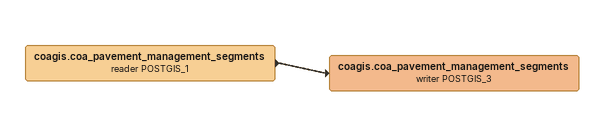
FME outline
coagis.coa_pavement_management_segments (reader POSTGIS_1)
    -> coagis.coa_pavement_management_segments (writer POSTGIS_3)
coagis.coa_pavement_management_segments (writer POSTGIS_3)
